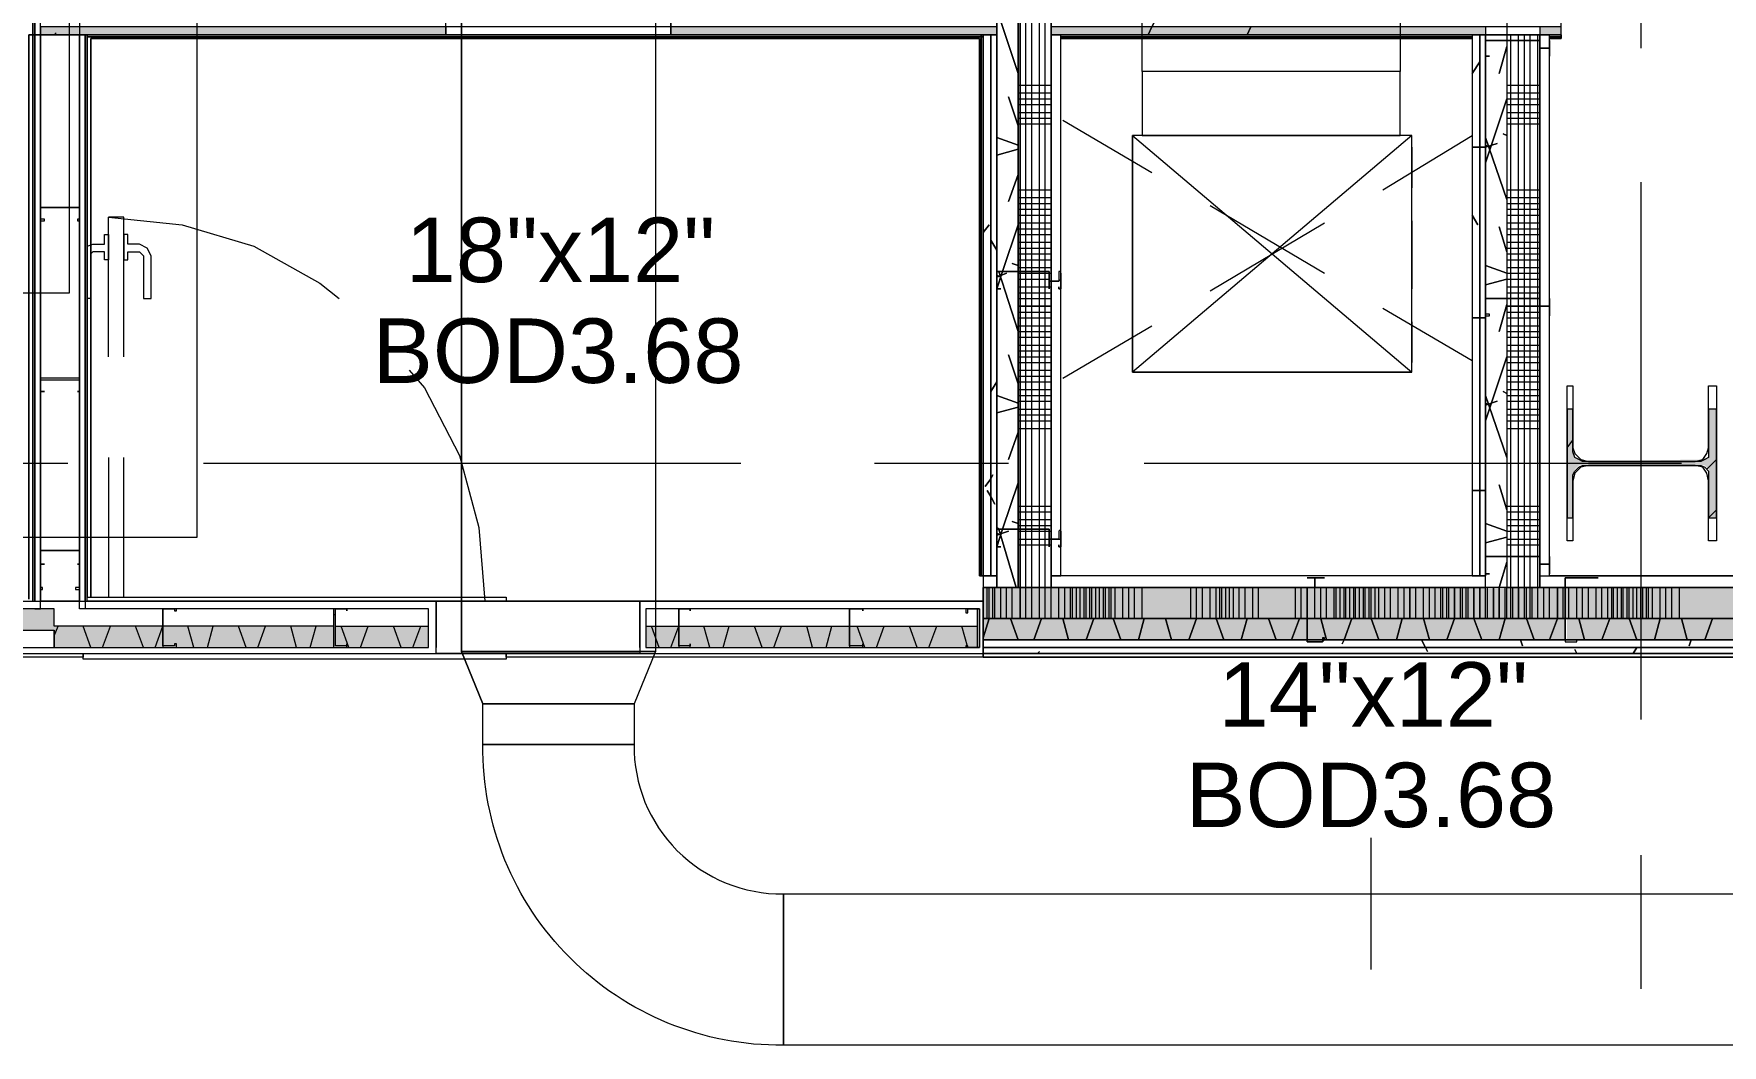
# Model space of a CAD drawing. Header units: metres. Extents: x 98 to 337, y -7 to 53.
# Drawn here: x 131.726 to 135.714, y 24.475 to 26.865 of the extents above; entities that cross this region are included whole.
import ezdxf

# ---------------------------------------------------------------- set-up
doc = ezdxf.new("R2010")
doc.units = ezdxf.units.M
doc.layers.add('HVAC - Ductos', color=5, linetype='Continuous', lineweight=0)
doc.layers.add('PDF_Text', color=7, linetype='Continuous', lineweight=0)
doc.layers.add('PDF_Geometry', color=7, linetype='Continuous', lineweight=0, true_color=0xaaaaaa)
doc.layers.add('PDF_Solid Fills', color=7, linetype='Continuous', lineweight=0, true_color=0xffffff)
doc.styles.add('PDF Helvetica', font='')
doc.styles.get('PDF Helvetica').set_extended_font_data('Helvetica')

msp = doc.modelspace()

# ---------------------------------------------------------------- hatches: boundary and pattern name
at = {"layer": 'PDF_Solid Fills', "lineweight": 0, "transparency": 33554559}
h = msp.add_hatch(color=256, dxfattribs=at)
h.paths.add_polyline_path([(132.6995, 26.8626), (132.6995, 26.8809), (131.7419, 26.8809), (131.7419, 26.8626)])
h.paths.add_polyline_path([(133.231, 26.8626), (134.0007, 26.8626), (134.0007, 26.8809), (133.231, 26.8809)])
h = msp.add_hatch(color=256, dxfattribs=at)
h.paths.add_polyline_path([(132.6995, 26.8626), (132.6995, 26.8809), (131.8336, 26.8809), (131.8336, 26.8626), (131.8473, 26.8672), (131.8382, 26.8763), (131.8428, 26.8763), (131.8519, 26.8672)])
h.paths.add_polyline_path([(135.334, 26.8626), (135.334, 26.8809), (135.2836, 26.8809), (135.2836, 26.8626)])
h.paths.add_polyline_path([(135.1553, 26.8626), (135.1553, 26.8809), (134.129, 26.8809), (134.129, 26.8626)])
h.paths.add_polyline_path([(134.0008, 26.8626), (134.0008, 26.8809), (133.231, 26.8809), (133.231, 26.8626)])
msp.add_hatch(color=256, dxfattribs=at).paths.add_polyline_path([(135.3615, 25.8775), (135.3615, 25.9783), (135.3477, 25.9783), (135.3477, 25.7218), (135.3615, 25.7218), (135.3615, 25.8272), (135.3661, 25.8363), (135.3753, 25.8454), (135.673, 25.8454), (135.6822, 25.8363), (135.6822, 25.7218), (135.7005, 25.7218), (135.7005, 25.9783), (135.6822, 25.9783), (135.6822, 25.8638), (135.673, 25.8638), (135.6639, 25.8592), (135.3844, 25.8546), (135.3844, 25.8592), (135.3753, 25.8638), (135.3661, 25.8638), (135.3661, 25.8775)])
h = msp.add_hatch(color=256, dxfattribs=at)
h.paths.add_polyline_path([(138.3396, 25.4835), (138.3396, 25.5569), (133.9687, 25.5569), (133.9687, 25.4835)])
h.paths.add_polyline_path([(138.3441, 25.5569), (138.3441, 25.4835), (138.4404, 25.4835), (138.4404, 25.5569)])
h = msp.add_hatch(color=256, dxfattribs=at)
h.paths.add_polyline_path([(138.3396, 25.4835), (138.3396, 25.5569), (133.9687, 25.5569), (133.9687, 25.4835)])
h.paths.add_polyline_path([(138.3441, 25.5569), (138.3441, 25.4835), (138.4404, 25.4835), (138.4404, 25.5569)])
h = msp.add_hatch(color=256, dxfattribs=at)
h.paths.add_polyline_path([(129.5107, 25.456), (129.5107, 25.5064), (129.4145, 25.5064), (129.4145, 25.456)])
h.paths.add_polyline_path([(131.4121, 25.5064), (131.4121, 25.456), (131.774, 25.456), (131.774, 25.5064)])
h = msp.add_hatch(color=256, dxfattribs=at)
h.paths.add_polyline_path([(132.4384, 25.4194), (132.4658, 25.4148), (132.4658, 25.4194)])
h.paths.add_polyline_path([(132.4338, 25.4194), (132.4384, 25.5064), (132.4338, 25.5064)])
h = msp.add_hatch(color=256, dxfattribs=at)
h.paths.add_polyline_path([(132.6583, 25.4148), (132.6583, 25.4652), (131.774, 25.4652), (131.774, 25.4148)])
h.paths.add_polyline_path([(133.1715, 25.4652), (133.1715, 25.4148), (133.9549, 25.4148), (133.9549, 25.4652)])
h = msp.add_hatch(color=256, dxfattribs=at)
h.paths.add_polyline_path([(135.3432, 25.4331), (135.3432, 25.4835), (133.9687, 25.4835), (133.9687, 25.4331)])
h.paths.add_polyline_path([(138.3441, 25.4331), (138.4908, 25.4331), (138.4908, 25.4835), (138.3441, 25.4835)])
h.paths.add_polyline_path([(138.3396, 25.4331), (138.3396, 25.4835), (135.3477, 25.4835), (135.3477, 25.4331)])
h = msp.add_hatch(color=256, dxfattribs=at)
h.paths.add_polyline_path([(135.3432, 25.4331), (135.3432, 25.4835), (133.9687, 25.4835), (133.9687, 25.4331)])
h.paths.add_polyline_path([(138.3441, 25.4331), (138.4908, 25.4331), (138.4908, 25.4835), (138.3441, 25.4835)])
h.paths.add_polyline_path([(138.3396, 25.4331), (138.3396, 25.4835), (135.3477, 25.4835), (135.3477, 25.4331)])

# ---------------------------------------------------------------- linework, layer by layer
at = {"layer": 'HVAC - Ductos', "lineweight": 0}
for points in [[(132.7362, 26.9451), (132.7362, 25.4056), (132.7362, 26.9451), (133.1943, 26.9451), (133.1943, 25.4056), (133.1439, 25.2819), (132.7866, 25.2819), (132.7362, 25.4056), (132.7866, 25.2819)], [(134.3443, 26.6243), (134.9537, 26.6243), (134.9537, 26.7755), (134.3443, 26.7755), (134.3443, 26.6243), (134.3214, 26.6243), (134.3214, 26.0654), (134.9812, 26.0654), (134.9812, 26.6243), (134.9537, 26.6243)], [(134.9812, 26.6243), (134.3214, 26.6243), (134.9812, 26.0654), (134.9812, 26.6243), (134.3214, 26.0654), (134.3214, 26.6243)]]:
    msp.add_lwpolyline(points, dxfattribs=at)
for points in [[(134.9537, 26.9451), (134.9537, 26.7755), (134.3443, 26.7755), (134.3443, 26.9451)], [(132.7866, 25.1857), (133.1439, 25.1857)], [(133.4967, 24.8329), (136.5939, 24.8329), (136.5939, 24.4755), (133.4967, 24.4755)]]:
    msp.add_lwpolyline(points, close=True, dxfattribs=at)
msp.add_lwpolyline([(132.7866, 25.1857), (132.7866, 25.2819), (133.1439, 25.2819), (133.1439, 25.1857, 0.420651), (133.4967, 24.8329), (133.4967, 24.4755, -0.41937)], format="xyb", close=True, dxfattribs=at)
at = {"layer": 'PDF_Geometry', "lineweight": 0}
for points in [[(135.334, 35.6045), (131.7282, 35.6045), (131.7236, 35.6045), (131.7282, 35.6045), (131.7282, 35.5861), (131.7282, 35.357), (131.7282, 26.9084), (131.7282, 26.8947), (131.7282, 26.8809), (131.7282, 26.8626)], [(133.1577, 25.4148), (133.1577, 25.5247), (133.9687, 25.5247), (133.9687, 25.4148), (138.5092, 25.4148), (138.5092, 25.4331), (138.5092, 25.5843), (138.5092, 35.5861), (138.4908, 35.5861), (138.3396, 35.5861), (135.3065, 35.5861), (138.4908, 35.5861), (138.4908, 35.5724), (138.3441, 35.5724), (138.4404, 35.5724), (138.4404, 35.5541), (138.4404, 35.522), (138.3441, 35.522), (138.3625, 35.522), (138.3625, 35.4441), (138.3441, 35.4441), (138.3625, 35.4441), (138.3625, 34.9035), (138.3625, 34.8531)], [(135.137, 35.357), (135.137, 27.11), (133.231, 27.11), (133.231, 26.8626), (133.9687, 26.8626), (133.9687, 25.5843), (133.9687, 25.401), (138.5228, 25.401), (138.5228, 25.5843), (138.5228, 35.6045)], [(132.4338, 25.4652), (132.0306, 25.4652), (131.774, 25.4652), (131.774, 25.5064), (131.7419, 25.5064), (131.7419, 25.5247), (131.7419, 26.8626), (131.7236, 26.8626), (131.7236, 32.8783), (131.7236, 26.8626), (131.7236, 33.0295), (131.7236, 33.1532), (131.7236, 35.4762), (131.7236, 33.1532), (131.7236, 35.4762), (131.7236, 33.1532), (131.7236, 35.4762), (131.7236, 33.1532)], [(131.3983, 25.401), (131.774, 25.401), (132.6766, 25.401), (132.6766, 25.5247), (131.8519, 25.5247), (131.8519, 26.8626), (131.971, 26.8626), (132.6995, 26.8626), (132.6995, 27.11), (131.971, 27.11), (131.971, 35.357)], [(133.987, 25.5843), (133.9687, 25.5843), (133.9687, 26.8626), (133.9687, 25.5843), (133.9641, 25.5843), (133.9641, 26.8626), (133.9641, 25.5843), (133.9687, 25.5843), (133.9595, 25.5843), (133.9641, 25.5843), (133.9595, 25.5843), (133.9687, 25.5843), (133.9687, 26.8626), (131.8519, 26.8626), (133.9687, 26.8626), (133.231, 26.8626), (133.231, 27.11), (135.137, 27.11), (135.137, 35.357)], [(133.987, 26.8626), (133.987, 25.5843), (134.0008, 25.5843), (134.0008, 26.8626), (134.0008, 26.8809), (134.0008, 26.8947), (134.0008, 26.9084), (133.231, 26.9084), (133.231, 26.9588), (133.231, 27.0642), (132.6995, 27.0642), (131.971, 27.0642), (131.939, 27.0642), (131.9252, 27.0642), (131.9252, 26.9588), (131.9252, 27.0642), (131.9252, 35.357)], [(133.231, 26.8626), (132.6995, 26.8626), (132.6995, 27.11), (131.971, 27.11), (131.971, 35.357)], [(135.8884, 34.7523), (135.8884, 26.1433), (135.8884, 25.9783), (135.8884, 25.96), (138.3396, 25.96), (138.3396, 25.5843), (135.3065, 25.5843), (135.3065, 26.8626), (135.334, 26.8626), (135.334, 26.9084), (135.334, 27.11), (135.334, 35.357)], [(135.5219, 27.1466), (135.5219, 26.8305)], [(131.3983, 25.4148), (131.3983, 25.5064), (131.3983, 25.5247), (131.7282, 25.5247), (131.7282, 26.8626), (131.7419, 26.8626), (131.7419, 26.8809), (131.7419, 26.8947), (131.7419, 26.9084), (131.7557, 26.9084), (131.774, 26.9084), (131.8336, 26.9084), (131.8336, 26.8947), (131.8336, 26.8809), (131.8336, 26.8626), (131.8473, 26.8626), (131.971, 26.8626), (132.6995, 26.8626), (133.231, 26.8626), (133.231, 26.8809), (133.231, 26.8947), (133.231, 26.9084)], [(131.5403, 25.5247), (131.4762, 25.5247), (131.7236, 25.5247), (131.7236, 26.8626), (131.719, 26.8626), (131.7145, 26.8626), (131.7145, 25.5293), (131.7145, 26.8626), (131.719, 26.8626), (131.7236, 26.8626), (131.7236, 25.5247), (131.7236, 26.8626), (131.7282, 26.8626), (131.7236, 26.8626), (131.7236, 26.9084), (131.7236, 26.8626), (131.7419, 26.8626)], [(138.3396, 25.5569), (135.3432, 25.5569), (133.9687, 25.5569), (134.0008, 25.5569), (134.0511, 25.5569), (134.0511, 25.5843), (134.0511, 25.6943), (134.0511, 26.3036), (134.0511, 26.8626), (134.0511, 26.9084)], [(134.0511, 26.9084), (134.129, 26.9084), (134.129, 26.8947), (134.129, 26.8809), (134.129, 26.8626), (134.1519, 26.8626), (135.1232, 26.8626)], [(135.2057, 26.9084), (135.2057, 26.8626), (135.2057, 26.8489), (135.2057, 26.2395), (135.2057, 25.6301), (135.2057, 25.5843), (135.2057, 25.5569), (135.1553, 25.5569), (134.129, 25.5569), (134.129, 25.5843), (134.129, 26.8626), (134.1519, 26.8626), (135.1232, 26.8626), (135.1553, 26.8626), (135.1232, 26.8626), (134.1519, 26.8626), (134.9812, 26.8626), (134.1519, 26.8626), (135.1232, 26.8626), (134.1519, 26.8626)], [(132.6995, 26.8626), (131.7282, 26.8626), (132.6995, 26.8626)], [(131.829, 25.5247), (131.8336, 25.5247), (131.8336, 26.8626), (131.7419, 26.8626), (131.7419, 25.5247)], [(131.8473, 26.8626), (131.8336, 26.8626), (131.8473, 26.8626), (131.8519, 26.8626), (131.971, 26.8626)], [(131.8519, 25.5339), (131.8519, 26.8626), (131.8519, 25.5339)], [(131.8519, 26.8626), (131.8519, 25.5339), (131.8519, 26.8626)], [(131.8519, 25.5339), (131.8519, 26.8626), (131.8519, 25.5339), (132.8415, 25.5339), (132.8415, 25.5247), (131.971, 25.5247)], [(131.8519, 25.5339), (131.8519, 26.8626), (131.8519, 25.5339)], [(133.231, 26.8809), (132.6995, 26.8809), (132.6995, 26.8626)], [(133.231, 26.8626), (132.6995, 26.8626), (133.231, 26.8626)], [(133.231, 26.8626), (133.9687, 26.8626), (133.231, 26.8626)], [(133.9595, 26.8534), (133.9595, 25.5843)], [(133.9595, 26.8534), (133.9595, 25.5843)], [(133.9687, 25.5843), (133.9687, 26.8626), (133.9687, 25.5843)], [(133.9687, 25.5843), (133.9687, 26.8626), (133.9687, 25.5843)], [(133.9687, 26.8626), (133.9687, 25.5843), (133.9687, 26.8626)], [(135.334, 26.8626), (134.1519, 26.8626), (135.334, 26.8626)], [(135.1553, 26.8809), (135.1553, 26.8626), (135.1553, 26.8489), (135.1553, 26.8626), (135.2057, 26.8626), (135.2057, 26.8489), (135.2057, 26.2395), (135.2057, 25.6301), (135.2057, 25.5569), (135.1553, 25.5569), (135.1553, 25.5935), (135.1553, 25.5843), (135.1416, 25.5843), (135.1416, 26.8626), (135.1553, 26.8626), (135.1553, 26.8489)], [(135.1416, 26.8626), (135.1416, 25.5843), (135.1553, 25.5843), (135.1553, 25.5935)], [(135.2836, 26.8809), (135.2836, 26.8626), (135.2836, 25.5843), (135.2836, 25.5569), (135.3432, 25.5569), (138.3396, 25.5569), (135.3432, 25.5569), (135.2836, 25.5569), (135.2836, 25.5843), (138.3625, 25.5843), (138.3625, 25.9921), (138.3625, 26.0425)], [(135.3065, 26.8626), (135.2836, 26.8626), (135.3065, 26.8626), (135.334, 26.8626)], [(135.1553, 26.2395), (135.1553, 26.8122)], [(134.1565, 26.661), (134.3673, 26.5373)], [(134.9125, 26.496), (135.1232, 26.6243)], [(135.5219, 26.5144), (135.5219, 25.2453)], [(134.5047, 26.4594), (134.775, 26.2991)], [(131.9023, 26.1021), (131.9023, 26.4319), (132.0765, 26.4136), (132.2459, 26.3632), (132.4017, 26.2761), (132.4476, 26.2395)], [(131.939, 26.1021), (131.939, 26.4319), (131.9023, 26.4319)], [(134.5047, 26.2578), (134.775, 26.4182)], [(131.8519, 26.3632), (131.8656, 26.3678), (131.8932, 26.3678), (131.8932, 26.3907), (131.9023, 26.3907), (131.9023, 26.3311), (131.8932, 26.3311), (131.8932, 26.3494), (131.8656, 26.3494), (131.8611, 26.3449), (131.8611, 26.3403), (131.8611, 26.2395), (131.8519, 26.2395)], [(134.9125, 26.2166), (135.1232, 26.0929)], [(134.1565, 26.0516), (134.3673, 26.1753)], [(135.1553, 25.6301), (135.1553, 26.2029)], [(132.6125, 26.07), (132.6491, 26.0287), (132.7316, 25.8684), (132.7774, 25.6989), (132.7911, 25.5247)], [(135.3477, 25.8867), (135.3615, 25.905)], [(131.8061, 25.85), (131.49, 25.85)], [(131.9023, 25.8638), (131.9023, 25.5339), (131.939, 25.5339), (131.939, 25.8638)], [(133.3959, 25.85), (132.1268, 25.85)], [(134.0282, 25.85), (133.7121, 25.85)], [(135.6181, 25.85), (134.3489, 25.85)], [(135.6776, 25.8363), (135.7005, 25.8592)], [(135.6822, 25.7217), (135.7005, 25.7401)], [(134.0008, 25.6668), (134.0008, 25.6713)], [(134.0511, 25.5569), (134.0008, 25.5569), (134.0008, 25.5843)], [(135.1232, 25.5843), (135.1416, 25.5843)], [(135.2057, 25.5569), (135.1553, 25.5569), (135.1553, 25.5843)], [(138.3396, 25.4331), (137.7119, 25.4331), (137.1025, 25.4331), (136.4932, 25.4331), (135.8838, 25.4331), (135.3432, 25.4331), (134.7338, 25.4331), (133.9687, 25.4331), (133.9687, 25.4835), (135.3432, 25.4835), (138.3396, 25.4835), (135.3432, 25.4835), (133.9687, 25.4835), (133.9687, 25.5569)], [(131.3983, 25.5064), (131.3983, 25.401), (131.774, 25.401)], [(131.774, 25.4652), (131.774, 25.5064), (131.7419, 25.5064), (131.7282, 25.5064), (131.4121, 25.5064), (131.4121, 25.4148), (131.774, 25.4148), (131.774, 25.456), (131.774, 25.4148), (132.6583, 25.4148), (132.6583, 25.5064), (131.8473, 25.5064), (131.8336, 25.5064)], [(131.8428, 25.401), (132.8415, 25.401), (132.8415, 25.3873), (131.8428, 25.3873), (131.8428, 25.401), (131.8428, 25.3919), (131.774, 25.3919), (131.4762, 25.3919), (131.4762, 25.401), (131.774, 25.401), (132.6766, 25.401), (132.6766, 25.4148), (132.6766, 25.5064)], [(131.7282, 25.5064), (131.7419, 25.5064)], [(131.8473, 25.5247), (132.6766, 25.5247), (132.6766, 25.4148)], [(133.9687, 25.5247), (132.8415, 25.5247), (133.9687, 25.5247)], [(138.5228, 25.401), (133.9687, 25.401), (133.9687, 25.3919), (132.8415, 25.3919), (132.8415, 25.401), (133.9687, 25.401), (133.9687, 25.4148), (133.9687, 25.5064)], [(133.1577, 25.5064), (133.1577, 25.4148), (133.1577, 25.401), (133.9687, 25.401)], [(133.9549, 25.4148), (133.9549, 25.5064), (133.1715, 25.5064), (133.1715, 25.4148), (133.932, 25.4148)], [(131.4121, 25.456), (131.5312, 25.456), (131.774, 25.456)], [(132.4384, 25.4652), (132.6583, 25.4652)], [(133.1715, 25.4652), (133.2493, 25.4652), (133.6525, 25.4652), (133.9549, 25.4652)], [(138.3396, 25.4835), (135.3432, 25.4835), (133.9687, 25.4835)], [(138.5092, 25.4148), (133.9687, 25.4148), (133.9687, 25.4331), (134.7338, 25.4331), (135.3432, 25.4331), (135.8838, 25.4331)], [(135.8838, 25.4331), (135.3432, 25.4331), (134.7338, 25.4331), (133.9687, 25.4331)], [(134.7704, 25.4331), (134.775, 25.4377)], [(133.9687, 25.401), (138.5228, 25.401), (133.9687, 25.401)], [(135.5219, 24.9245), (135.5219, 24.6084)]]:
    msp.add_lwpolyline(points, dxfattribs=at)
for points in [[(131.7236, 35.6045), (131.7236, 26.8626), (131.7282, 26.8626), (131.7282, 35.6045)], [(131.7282, 35.5861), (131.7282, 26.8626), (131.7419, 26.8626), (131.7419, 35.5861)], [(134.0008, 26.9084), (134.0008, 25.5569), (134.0511, 25.5569), (134.0511, 25.6943), (134.0511, 26.3036), (134.0511, 26.9084)], [(134.129, 25.5569), (134.129, 26.9084), (134.0511, 26.9084), (134.0511, 26.3036), (134.0511, 25.6943), (134.0511, 25.5569)], [(131.7236, 26.8626), (131.7236, 25.5247), (131.7282, 25.5247), (131.7282, 26.8626)], [(131.7419, 26.8626), (131.7282, 26.8626), (131.7282, 25.5247), (131.7419, 25.5247)], [(132.6995, 26.8626), (132.6995, 26.8809), (131.8336, 26.8809), (131.7419, 26.8809), (131.7419, 26.8626)], [(131.8336, 26.8626), (131.8473, 26.8626), (131.8473, 25.5247), (131.8473, 25.5064), (131.8336, 25.5064), (131.8336, 25.5247)], [(131.8473, 26.8626), (131.8336, 26.8626), (131.8336, 25.5247), (131.8473, 25.5247)], [(131.8519, 25.5247), (131.8519, 26.8626), (131.8473, 26.8626), (131.8473, 25.5247)], [(133.9687, 26.8626), (131.8519, 26.8626)], [(133.9687, 26.858), (131.8519, 26.858)], [(131.8611, 25.5339), (131.8611, 26.8534)], [(133.9595, 26.8534), (131.8611, 26.8534)], [(133.9595, 26.8534), (131.8611, 26.8534)], [(131.8611, 25.5339), (131.8611, 26.8534)], [(131.8656, 26.8626), (133.9595, 26.8626)], [(133.231, 26.8809), (133.231, 26.8626), (134.0008, 26.8626), (134.0008, 26.8809)], [(133.9595, 25.5843), (133.9595, 26.8534)], [(133.987, 25.5843), (133.987, 26.8626), (133.9687, 26.8626), (133.9687, 25.5843)], [(133.987, 26.8626), (133.987, 25.5843), (134.0008, 25.5843), (134.0008, 26.8626)], [(135.334, 26.8626), (135.334, 26.8809), (134.129, 26.8809), (134.129, 26.8626)], [(134.1519, 25.5843), (134.1519, 26.8626), (134.129, 26.8626), (134.129, 25.5843)], [(135.1232, 25.5843), (134.1519, 25.5843), (134.1519, 26.8626), (135.1232, 26.8626)], [(135.1232, 26.858), (134.1519, 26.858)], [(135.1232, 26.8534), (134.1519, 26.8534)], [(135.1232, 26.8534), (134.1519, 26.8534)], [(135.1416, 26.8626), (135.1232, 26.8626), (135.1232, 25.5843), (135.1416, 25.5843)], [(135.2836, 26.8122), (135.2836, 26.8305), (135.3065, 26.8305), (135.3065, 26.8489), (135.3065, 26.8122), (135.3065, 26.8168), (135.3065, 26.8122), (135.3065, 26.8489), (135.3065, 26.8305), (135.2836, 26.8305), (135.2836, 26.8489), (135.1553, 26.8489), (135.1553, 26.8122), (135.1645, 26.8122), (135.1553, 26.8122), (135.1553, 26.8489), (135.2836, 26.8489)], [(135.2836, 26.8626), (135.2057, 26.8626), (135.2057, 26.8489), (135.2057, 26.2395), (135.2057, 25.6301), (135.2057, 25.5569), (135.2836, 25.5569)], [(135.3065, 26.8626), (135.2836, 26.8626), (135.2836, 25.5843), (135.3065, 25.5843)], [(135.334, 26.858), (135.334, 26.8534), (135.334, 26.858), (135.334, 26.8626), (135.334, 26.858), (135.3065, 26.858), (135.334, 26.858), (135.334, 26.8626), (135.3065, 26.8626), (135.334, 26.8626), (135.3065, 26.8626), (135.334, 26.8626), (135.334, 26.858), (135.334, 26.8534)], [(135.334, 26.8534), (135.3065, 26.8534)], [(135.334, 26.8534), (135.3065, 26.8534)], [(135.1553, 26.2395), (135.1553, 26.8122)], [(131.8336, 26.4228), (131.8336, 26.4548), (131.7465, 26.4548), (131.7419, 26.4548), (131.7419, 26.4228), (131.7511, 26.4228), (131.7511, 26.4273), (131.7419, 26.4273), (131.7419, 26.4548), (131.7465, 26.4548), (131.8336, 26.4548), (131.8336, 26.4273), (131.829, 26.4273), (131.829, 26.4228)], [(131.9802, 26.3449), (131.9848, 26.3403), (131.9848, 26.2395), (132.0031, 26.2395), (132.0031, 26.3403), (131.9939, 26.3586), (131.9756, 26.3678), (131.9481, 26.3678), (131.9481, 26.3907), (131.939, 26.3907), (131.939, 26.3311), (131.9481, 26.3311), (131.9481, 26.3494), (131.9756, 26.3494)], [(134.1244, 26.2624), (134.1244, 26.2807), (134.1474, 26.2807), (134.1519, 26.2853), (134.1519, 26.2991), (134.1519, 26.2624), (134.1474, 26.2624), (134.1474, 26.267), (134.1474, 26.2624), (134.1519, 26.2624), (134.1519, 26.3036), (134.1474, 26.3036), (134.1474, 26.2853), (134.1474, 26.2807), (134.1244, 26.2807), (134.1244, 26.3036), (134.0008, 26.3036), (134.0008, 26.2624), (134.0099, 26.2624), (134.0008, 26.2624), (134.0008, 26.3036), (134.1244, 26.3036)], [(135.2836, 26.1983), (135.2836, 26.2211), (135.3065, 26.2211), (135.3065, 26.2395), (135.3065, 26.2029), (135.3065, 26.2074), (135.3065, 26.2029), (135.3065, 26.1983), (135.3065, 26.2029), (135.3065, 26.2395), (135.3065, 26.2211), (135.2836, 26.2211), (135.2836, 26.2395), (135.1553, 26.2395), (135.1553, 26.2029), (135.1553, 26.1983), (135.1645, 26.1983), (135.1645, 26.2029), (135.1553, 26.2029), (135.1553, 26.2395), (135.2836, 26.2395)], [(135.1553, 25.6301), (135.1553, 26.2029)], [(131.8336, 26.0196), (131.8336, 26.047), (131.8336, 26.0516), (131.7465, 26.0516), (131.7419, 26.0516), (131.7419, 26.047), (131.7419, 26.0196), (131.7511, 26.0196), (131.7419, 26.0196), (131.7419, 26.047), (131.7465, 26.047), (131.8336, 26.047), (131.8336, 26.0196), (131.829, 26.0196)], [(135.6822, 25.6668), (135.6822, 25.8088), (135.6776, 25.8272), (135.6685, 25.8409), (135.6502, 25.8454), (135.3981, 25.8454), (135.3799, 25.8409), (135.3661, 25.8272), (135.3615, 25.8088), (135.3615, 25.6668), (135.3477, 25.6668), (135.3477, 26.0333), (135.3615, 26.0333), (135.3615, 25.8867), (135.3661, 25.873), (135.3799, 25.8592), (135.3981, 25.8546), (135.6502, 25.8546), (135.6685, 25.8592), (135.6776, 25.873), (135.6822, 25.8867), (135.6822, 26.0333), (135.7005, 26.0333), (135.7005, 25.6668)], [(135.6822, 25.7217), (135.7005, 25.7217), (135.7005, 25.9783), (135.6822, 25.9783), (135.6822, 25.8775), (135.6822, 25.8638), (135.673, 25.8592), (135.6639, 25.8546), (135.3844, 25.8546), (135.3753, 25.8592), (135.3661, 25.8638), (135.3615, 25.8775), (135.3615, 25.9783), (135.3477, 25.9783), (135.3477, 25.7217), (135.3615, 25.7217), (135.3615, 25.8226), (135.3661, 25.8318), (135.3753, 25.8409), (135.3844, 25.8454), (135.6639, 25.8454), (135.673, 25.8409), (135.6822, 25.8318), (135.6822, 25.8226)], [(134.1244, 25.653), (134.1244, 25.6713), (134.1474, 25.6713), (134.1519, 25.6713), (134.1519, 25.6897), (134.1519, 25.653), (134.1474, 25.653), (134.1474, 25.6576), (134.1474, 25.653), (134.1519, 25.653), (134.1519, 25.6897), (134.1519, 25.6943), (134.1474, 25.6897), (134.1474, 25.6713), (134.1244, 25.6713), (134.1244, 25.6897), (134.1244, 25.6943), (134.0008, 25.6943), (134.0008, 25.6897), (134.0008, 25.653), (134.0099, 25.653), (134.0008, 25.653), (134.0008, 25.6897), (134.0008, 25.6943), (134.1244, 25.6943), (134.1244, 25.6897)], [(131.8336, 25.6118), (131.8336, 25.6439), (131.7465, 25.6439), (131.7419, 25.6439), (131.7419, 25.6118), (131.7511, 25.6118), (131.7419, 25.6118), (131.7419, 25.6439), (131.7465, 25.6439), (131.8336, 25.6439), (131.8336, 25.6118), (131.829, 25.6118)], [(135.2836, 25.5889), (135.2836, 25.6118), (135.3065, 25.6118), (135.3065, 25.6301), (135.3065, 25.5935), (135.3065, 25.5889), (135.3065, 25.5935), (135.3065, 25.5981), (135.3065, 25.5935), (135.3065, 25.5889), (135.3065, 25.5935), (135.3065, 25.6301), (135.3065, 25.6118), (135.2836, 25.6118), (135.2836, 25.6301), (135.1553, 25.6301), (135.1553, 25.5935), (135.1553, 25.5889), (135.1645, 25.5889), (135.1553, 25.5889), (135.1553, 25.5935), (135.1553, 25.6301), (135.2836, 25.6301)], [(133.9687, 25.5843), (133.9687, 25.5569), (134.0008, 25.5569), (134.0008, 25.5843)], [(135.1553, 25.5843), (134.129, 25.5843), (134.129, 25.5569), (135.1553, 25.5569)], [(134.775, 25.5569), (134.7521, 25.5569), (134.7521, 25.5797), (134.7338, 25.5797), (134.7704, 25.5797), (134.7658, 25.5797), (134.7704, 25.5797), (134.775, 25.5797), (134.7704, 25.5797), (134.7338, 25.5797), (134.7521, 25.5797), (134.7521, 25.5569), (134.7338, 25.5569), (134.7338, 25.4285), (134.7704, 25.4285), (134.775, 25.4331), (134.775, 25.4377), (134.7704, 25.4377), (134.7704, 25.4331), (134.7704, 25.4285), (134.7338, 25.4285), (134.7338, 25.5569)], [(135.3432, 25.4285), (135.3707, 25.4285), (135.3707, 25.4331), (135.3432, 25.4331), (135.3432, 25.5797), (135.421, 25.5797), (135.3432, 25.5797)], [(131.7419, 25.5569), (131.7419, 25.5247), (131.829, 25.5247), (131.8336, 25.5247), (131.8336, 25.5569), (131.8244, 25.5569), (131.8244, 25.5523), (131.8336, 25.5523), (131.8336, 25.5247), (131.829, 25.5247), (131.7419, 25.5247), (131.7419, 25.5523), (131.7465, 25.5523), (131.7465, 25.5569)], [(132.0627, 25.5064), (132.0306, 25.5064), (132.0306, 25.4194), (132.0306, 25.4148), (132.0627, 25.4148), (132.0627, 25.424), (132.0581, 25.424), (132.0581, 25.4194), (132.0306, 25.4194), (132.0306, 25.5064), (132.0581, 25.5064), (132.0581, 25.5018), (132.0627, 25.5018)], [(132.4658, 25.5064), (132.4384, 25.5064), (132.4338, 25.5064), (132.4338, 25.4194), (132.4338, 25.4148), (132.4384, 25.4148), (132.4658, 25.4148), (132.4658, 25.424), (132.4658, 25.4194), (132.4384, 25.4194), (132.4384, 25.5064), (132.4658, 25.5064), (132.4658, 25.5018)], [(132.6766, 25.401), (132.6766, 25.5247), (133.1577, 25.5247), (133.1577, 25.401)], [(133.9687, 25.5247), (133.1577, 25.5247), (133.1577, 25.401), (133.9687, 25.401)], [(133.2768, 25.5064), (133.2493, 25.5064), (133.2493, 25.4194), (133.2493, 25.4148), (133.2768, 25.4148), (133.2768, 25.424), (133.2768, 25.4194), (133.2493, 25.4194), (133.2493, 25.5064), (133.2768, 25.5064), (133.2768, 25.5018)], [(133.6846, 25.5064), (133.6571, 25.5064), (133.6525, 25.5064), (133.6525, 25.4194), (133.6525, 25.4148), (133.6571, 25.4148), (133.6846, 25.4148), (133.6846, 25.424), (133.6846, 25.4194), (133.6571, 25.4194), (133.6525, 25.4194), (133.6525, 25.5064), (133.6571, 25.5064), (133.6846, 25.5064), (133.6846, 25.5018)], [(133.9274, 25.4148), (133.9595, 25.4148), (133.9595, 25.4194), (133.9595, 25.5064), (133.9274, 25.5064), (133.9274, 25.4972), (133.932, 25.4972), (133.932, 25.5064), (133.9595, 25.5064), (133.9595, 25.4194), (133.9595, 25.4148), (133.932, 25.4148), (133.932, 25.4194), (133.9274, 25.4194)], [(133.9687, 25.4148), (133.9687, 25.401), (138.5228, 25.401), (138.5228, 25.4148)], [(137.9639, 25.3919), (133.9687, 25.3919), (133.9687, 25.401), (137.9639, 25.401), (133.9687, 25.401), (133.9687, 25.3919)]]:
    msp.add_lwpolyline(points, close=True, dxfattribs=at)
at = {"layer": 'PDF_Geometry', "color": 7, "lineweight": 0}
for points in [[(131.49, 26.2532), (131.8107, 26.2532), (131.8107, 27.078)], [(132.7362, 25.4056), (133.1943, 25.4056), (132.7362, 25.4056)], [(134.885, 24.6542), (134.885, 24.9658)]]:
    msp.add_lwpolyline(points, dxfattribs=at)
at = {"layer": 'PDF_Geometry', "color": 95, "lineweight": 13, "true_color": 0x4caf50}
msp.add_lwpolyline([(129.476, 27.0095), (132.1112, 27.0095), (132.1112, 25.6749), (129.476, 25.6749)], close=True, dxfattribs=at)
at = {"layer": 'PDF_Geometry', "color": 254, "lineweight": 0, "true_color": 0xdddddd}
for points in [[(134.0054, 26.9084), (134.0511, 26.7709), (134.0054, 26.9084), (133.987, 26.9588)], [(135.2057, 26.8351), (135.1874, 26.7709)], [(134.0282, 26.716), (134.0511, 26.6473)], [(135.2057, 26.7114), (135.1553, 26.5602)], [(134.0008, 26.6198), (134.0511, 26.6014)], [(135.1553, 26.6198), (135.2057, 26.4732)], [(135.1828, 26.606), (135.1553, 26.5968)], [(135.1966, 26.6289), (135.2057, 26.6243)], [(134.0511, 26.5923), (134.0008, 26.5785)], [(135.1553, 26.6014), (135.1645, 26.5968)], [(134.0511, 26.5327), (134.0282, 26.4686)], [(134.0511, 26.4136), (134.0145, 26.3036), (134.0008, 26.2624), (134.0145, 26.3036)], [(135.1874, 26.409), (135.2057, 26.3494)], [(134.0008, 26.3082), (134.0008, 26.3036)], [(134.0236, 26.2991), (134.0008, 26.2899)], [(134.0008, 26.2945), (134.0099, 26.2899)], [(134.0054, 26.3036), (134.0511, 26.1616)], [(134.0374, 26.3219), (134.0511, 26.3174)], [(135.1553, 26.3174), (135.2057, 26.2991)], [(135.2057, 26.2853), (135.1553, 26.2715)], [(135.2057, 26.2257), (135.1874, 26.1616)], [(134.0282, 26.1067), (134.0511, 26.0379)], [(135.2057, 26.1021), (135.1553, 25.9508)], [(134.0008, 26.0104), (134.0511, 25.9921)], [(135.1553, 26.0104), (135.2057, 25.8638)], [(135.1966, 26.0196), (135.2057, 26.015)], [(134.0511, 25.9829), (134.0008, 25.9692)], [(135.1828, 25.9966), (135.1553, 25.9875)], [(135.1553, 25.9921), (135.1645, 25.9875)], [(134.0511, 25.9234), (134.0282, 25.8592)], [(134.0511, 25.8042), (134.0145, 25.6943), (134.0008, 25.653), (134.0145, 25.6943)], [(135.1874, 25.7996), (135.2057, 25.7401)], [(134.0008, 25.6989), (134.0054, 25.6943), (134.0465, 25.5569), (134.0054, 25.6943)], [(134.0282, 25.6897), (134.0008, 25.6805)], [(134.0008, 25.6851), (134.0099, 25.6805)], [(134.0374, 25.7126), (134.0511, 25.708)], [(135.1553, 25.708), (135.2057, 25.6897)], [(135.2057, 25.6759), (135.1553, 25.6622)], [(135.2057, 25.6164), (135.1874, 25.5569)], [(133.9824, 25.4835), (133.9687, 25.4377)], [(134.0328, 25.4835), (134.0511, 25.4331)], [(134.1061, 25.4835), (134.0878, 25.4331)], [(134.1565, 25.4835), (134.1702, 25.4331)], [(134.2298, 25.4835), (134.2115, 25.4331)], [(134.2757, 25.4835), (134.2939, 25.4331)], [(134.3489, 25.4835), (134.3352, 25.4331)], [(134.3993, 25.4835), (134.4131, 25.4331)], [(134.4727, 25.4835), (134.4543, 25.4331)], [(134.5185, 25.4835), (134.5368, 25.4331)], [(134.5918, 25.4835), (134.578, 25.4331)], [(134.6422, 25.4835), (134.6605, 25.4331)], [(134.7154, 25.4835), (134.6972, 25.4331)], [(134.7658, 25.4835), (134.7796, 25.4331)], [(134.8392, 25.4835), (134.8209, 25.4331)], [(134.885, 25.4835), (134.9033, 25.4331)], [(134.9583, 25.4835), (134.9445, 25.4331)], [(135.0087, 25.4835), (135.0225, 25.4331)], [(135.082, 25.4835), (135.0637, 25.4331)], [(135.1278, 25.4835), (135.1461, 25.4331)], [(135.2012, 25.4835), (135.1874, 25.4331)], [(135.2516, 25.4835), (135.2698, 25.4331)], [(135.3248, 25.4835), (135.3065, 25.4331)], [(135.3753, 25.4835), (135.389, 25.4331)], [(135.4485, 25.4835), (135.4302, 25.4331)], [(135.4943, 25.4835), (135.5127, 25.4331)], [(135.5677, 25.4835), (135.5539, 25.4331)], [(135.6181, 25.4835), (135.6318, 25.4331)], [(135.6914, 25.4835), (135.673, 25.4331)]]:
    msp.add_lwpolyline(points, close=True, dxfattribs=at)
at = {"layer": 'PDF_Geometry', "color": 254, "lineweight": 0, "true_color": 0xeaeaea}
for points in [[(134.0557, 26.9084), (134.0557, 25.5569)], [(134.3673, 26.8809), (134.3719, 26.8901), (134.3673, 26.8809), (134.3581, 26.8626)], [(134.5918, 26.8626), (134.6009, 26.8809)], [(135.1232, 26.7709), (135.1416, 26.7985)], [(135.1416, 26.5968), (135.1232, 26.5968), (135.1416, 26.5968), (135.1553, 26.5968)], [(133.9687, 26.3953), (133.9824, 26.4136)], [(135.1232, 26.4365), (135.137, 26.4136)], [(133.987, 26.377), (134.0008, 26.354)], [(134.129, 26.2211), (134.0511, 26.2211)], [(135.2836, 26.2211), (135.2057, 26.2211)], [(135.1416, 26.1937), (135.1232, 26.1937), (135.1416, 26.1937), (135.1553, 26.1937)], [(133.987, 26.0196), (134.0008, 26.0425)], [(133.9732, 25.7951), (133.987, 25.8134), (133.9916, 25.8226), (133.987, 25.8134)], [(133.9778, 25.7859), (133.987, 25.7721), (133.9962, 25.7538), (133.987, 25.7721)], [(135.1416, 25.7859), (135.1232, 25.7859), (135.1416, 25.7859), (135.1553, 25.7859)], [(134.0557, 25.5569), (134.0557, 25.4835)], [(134.9767, 25.5569), (134.9767, 25.4835)], [(135.082, 25.5569), (135.082, 25.4835)], [(135.1278, 25.5569), (135.1278, 25.4835)], [(135.1416, 25.5569), (135.1416, 25.4835)], [(135.1736, 25.5569), (135.1736, 25.4835)], [(135.1874, 25.5569), (135.1874, 25.4835)], [(135.3248, 25.5569), (135.3248, 25.4835)], [(134.8163, 25.424), (134.8209, 25.4331)], [(135.0133, 25.4148), (135.0179, 25.4056), (135.0133, 25.4148), (135.0041, 25.4331)], [(135.2378, 25.4331), (135.2424, 25.4194)], [(135.3661, 25.4102), (135.3707, 25.401)], [(135.5035, 25.401), (135.5127, 25.4148)], [(135.6364, 25.4194), (135.641, 25.4331)], [(134.097, 25.401), (134.1016, 25.4056)]]:
    msp.add_lwpolyline(points, close=True, dxfattribs=at)
for points in [[(134.0694, 25.4835), (134.0694, 25.5569), (134.0694, 26.9084)], [(134.0832, 25.4835), (134.0832, 25.5569), (134.0832, 25.6943), (134.0832, 26.3036), (134.0832, 26.9084)], [(134.1016, 25.4835), (134.1016, 25.5569), (134.1016, 25.6943), (134.1016, 26.3036), (134.1016, 26.9084)], [(134.1152, 25.4835), (134.1152, 25.5569), (134.1152, 25.6943), (134.1152, 26.3036), (134.1152, 26.9084)], [(131.7786, 26.8672), (131.774, 26.8626)], [(135.2149, 25.4835), (135.2149, 25.5569), (135.2149, 26.8626)], [(135.2332, 25.5569), (135.2332, 25.4835), (135.2332, 25.5569), (135.2332, 25.6301), (135.2332, 26.2395), (135.2332, 26.8489), (135.2332, 26.8626)], [(135.247, 25.4835), (135.247, 25.5569), (135.247, 25.6301), (135.247, 26.2395), (135.247, 26.8489), (135.247, 26.8626)], [(135.2607, 25.4835), (135.2607, 25.5569), (135.2607, 25.6301), (135.2607, 26.2395), (135.2607, 26.8489), (135.2607, 26.8626)], [(135.279, 25.4835), (135.279, 25.5569), (135.279, 25.6301), (135.279, 26.2395), (135.279, 26.8489), (135.279, 26.8626)], [(134.0511, 26.7435), (134.129, 26.7435)], [(134.0511, 26.7251), (134.129, 26.7251)], [(135.2057, 26.7435), (135.2836, 26.7435)], [(135.2057, 26.7251), (135.2836, 26.7251)], [(134.0511, 26.7114), (134.129, 26.7114)], [(134.0511, 26.6977), (134.129, 26.6977)], [(135.2057, 26.7114), (135.2836, 26.7114)], [(135.2057, 26.6977), (135.2836, 26.6977)], [(134.0511, 26.6793), (134.129, 26.6793)], [(134.0511, 26.6656), (134.129, 26.6656)], [(134.0511, 26.6519), (134.129, 26.6519)], [(135.2057, 26.6793), (135.2836, 26.6793)], [(135.2057, 26.6656), (135.2836, 26.6656)], [(135.2057, 26.6519), (135.2836, 26.6519)], [(134.0511, 26.496), (134.129, 26.496)], [(135.2057, 26.496), (135.2836, 26.496)], [(134.0511, 26.4778), (134.129, 26.4778)], [(134.0511, 26.464), (134.129, 26.464)], [(134.0511, 26.4502), (134.129, 26.4502)], [(135.2057, 26.4778), (135.2836, 26.4778)], [(135.2057, 26.464), (135.2836, 26.464)], [(135.2057, 26.4502), (135.2836, 26.4502)], [(134.0511, 26.4365), (134.129, 26.4365)], [(134.0511, 26.4182), (134.129, 26.4182)], [(134.0511, 26.4044), (134.129, 26.4044)], [(135.2057, 26.4365), (135.2836, 26.4365)], [(135.2057, 26.4182), (135.2836, 26.4182)], [(135.2057, 26.4044), (135.2836, 26.4044)], [(134.0511, 26.3907), (134.129, 26.3907)], [(134.0511, 26.3724), (134.129, 26.3724)], [(135.2057, 26.3907), (135.2836, 26.3907)], [(135.2057, 26.3724), (135.2836, 26.3724)], [(134.0511, 26.3586), (134.129, 26.3586)], [(134.0511, 26.3449), (134.129, 26.3449)], [(134.0511, 26.3311), (134.129, 26.3311)], [(135.2057, 26.3586), (135.2836, 26.3586)], [(135.2057, 26.3449), (135.2836, 26.3449)], [(135.2057, 26.3311), (135.2836, 26.3311)], [(134.0511, 26.3128), (134.129, 26.3128)], [(134.0511, 26.2991), (134.129, 26.2991)], [(134.0511, 26.2853), (134.1244, 26.2853)], [(135.2057, 26.3128), (135.2836, 26.3128)], [(135.2057, 26.2991), (135.2836, 26.2991)], [(135.2057, 26.2853), (135.2836, 26.2853)], [(134.0511, 26.267), (134.129, 26.267)], [(134.0511, 26.2532), (134.129, 26.2532)], [(135.2057, 26.267), (135.2836, 26.267)], [(135.2057, 26.2532), (135.2836, 26.2532)], [(134.0511, 26.2395), (134.129, 26.2395)], [(134.0511, 26.2074), (134.129, 26.2074)], [(135.2057, 26.2395), (135.2836, 26.2395)], [(135.2057, 26.2074), (135.2836, 26.2074)], [(134.0511, 26.1937), (134.129, 26.1937)], [(134.0511, 26.1753), (134.129, 26.1753)], [(135.2057, 26.1937), (135.2836, 26.1937)], [(135.2057, 26.1753), (135.2836, 26.1753)], [(134.0511, 26.1616), (134.129, 26.1616)], [(134.0511, 26.1479), (134.129, 26.1479)], [(134.0511, 26.1295), (134.129, 26.1295)], [(135.2057, 26.1616), (135.2836, 26.1616)], [(135.2057, 26.1479), (135.2836, 26.1479)], [(135.2057, 26.1295), (135.2836, 26.1295)], [(134.0511, 26.1158), (134.129, 26.1158)], [(134.0511, 26.1021), (134.129, 26.1021)], [(134.0511, 26.0883), (134.129, 26.0883)], [(135.2057, 26.1158), (135.2836, 26.1158)], [(135.2057, 26.1021), (135.2836, 26.1021)], [(135.2057, 26.0883), (135.2836, 26.0883)], [(134.0511, 26.07), (134.129, 26.07)], [(134.0511, 26.0562), (134.129, 26.0562)], [(135.2057, 26.07), (135.2836, 26.07)], [(135.2057, 26.0562), (135.2836, 26.0562)], [(134.0511, 26.0425), (134.129, 26.0425)], [(134.0511, 26.0242), (134.129, 26.0242)], [(134.0511, 26.0104), (134.129, 26.0104)], [(135.2057, 26.0425), (135.2836, 26.0425)], [(135.2057, 26.0242), (135.2836, 26.0242)], [(135.2057, 26.0104), (135.2836, 26.0104)], [(134.0511, 25.9966), (134.129, 25.9966)], [(134.0511, 25.9783), (134.129, 25.9783)], [(134.0511, 25.9646), (134.129, 25.9646)], [(135.2057, 25.9966), (135.2836, 25.9966)], [(135.2057, 25.9783), (135.2836, 25.9783)], [(135.2057, 25.9646), (135.2836, 25.9646)], [(134.0511, 25.9508), (134.129, 25.9508)], [(134.0511, 25.9325), (134.129, 25.9325)], [(135.2057, 25.9508), (135.2836, 25.9508)], [(135.2057, 25.9325), (135.2836, 25.9325)], [(134.0511, 25.7492), (134.129, 25.7492)], [(134.0511, 25.7355), (134.129, 25.7355)], [(135.2057, 25.7492), (135.2836, 25.7492)], [(135.2057, 25.7355), (135.2836, 25.7355)], [(134.0511, 25.7172), (134.129, 25.7172)], [(134.0511, 25.7034), (134.129, 25.7034)], [(134.0511, 25.6897), (134.129, 25.6897)], [(135.2057, 25.7172), (135.2836, 25.7172)], [(135.2057, 25.7034), (135.2836, 25.7034)], [(135.2057, 25.6897), (135.2836, 25.6897)], [(134.0511, 25.6713), (134.1244, 25.6713)], [(134.0511, 25.6576), (134.129, 25.6576)], [(135.2057, 25.6713), (135.2836, 25.6713)], [(135.2057, 25.6576), (135.2836, 25.6576)], [(133.9778, 25.4835), (133.9778, 25.5569)], [(133.9824, 25.4835), (133.9824, 25.5569)], [(133.9916, 25.4835), (133.9916, 25.5569)], [(133.9962, 25.4835), (133.9962, 25.5569)], [(134.0099, 25.4835), (134.0099, 25.5569)], [(134.0236, 25.4835), (134.0236, 25.5569)], [(134.0374, 25.4835), (134.0374, 25.5569)], [(134.129, 25.4835), (134.129, 25.5569)], [(134.1474, 25.4835), (134.1474, 25.5569)], [(134.1611, 25.4835), (134.1611, 25.5569)], [(134.1748, 25.4835), (134.1748, 25.5569)], [(134.1794, 25.4835), (134.1794, 25.5569)], [(134.1886, 25.4835), (134.1886, 25.5569)], [(134.1978, 25.4835), (134.1978, 25.5569)], [(134.2069, 25.4835), (134.2069, 25.5569)], [(134.2115, 25.4835), (134.2115, 25.5569)], [(134.2206, 25.4835), (134.2206, 25.5569)], [(134.2252, 25.4835), (134.2252, 25.5569)], [(134.2344, 25.4835), (134.2344, 25.5569)], [(134.2436, 25.4835), (134.2436, 25.5569)], [(134.2527, 25.4835), (134.2527, 25.5569)], [(134.2573, 25.4835), (134.2573, 25.5569)], [(134.2665, 25.4835), (134.2665, 25.5569)], [(134.2711, 25.4835), (134.2711, 25.5569)], [(134.2803, 25.4835), (134.2803, 25.5569)], [(134.2985, 25.4835), (134.2985, 25.5569)], [(134.3123, 25.4835), (134.3123, 25.5569)], [(134.326, 25.4835), (134.326, 25.5569)], [(134.3443, 25.4835), (134.3443, 25.5569)], [(134.4589, 25.4835), (134.4589, 25.5569)], [(134.4727, 25.4835), (134.4727, 25.5569)], [(134.4864, 25.4835), (134.4864, 25.5569)], [(134.5047, 25.4835), (134.5047, 25.5569)], [(134.5185, 25.4835), (134.5185, 25.5569)], [(134.5276, 25.4835), (134.5276, 25.5569)], [(134.5322, 25.4835), (134.5322, 25.5569)], [(134.5414, 25.4835), (134.5414, 25.5569)], [(134.5506, 25.4835), (134.5506, 25.5569)], [(134.5597, 25.4835), (134.5597, 25.5569)], [(134.5734, 25.4835), (134.5734, 25.5569)], [(134.5872, 25.4835), (134.5872, 25.5569)], [(134.6055, 25.4835), (134.6055, 25.5569)], [(134.6192, 25.4835), (134.6192, 25.5569)], [(134.7063, 25.4835), (134.7063, 25.5569)], [(134.72, 25.4835), (134.72, 25.5569)], [(134.7338, 25.4835), (134.7338, 25.5569)], [(134.7521, 25.4835), (134.7521, 25.5569)], [(134.7658, 25.4835), (134.7658, 25.5569)], [(134.7796, 25.4835), (134.7796, 25.5569)], [(134.7979, 25.4835), (134.7979, 25.5569)], [(134.8025, 25.4835), (134.8025, 25.5569)], [(134.8117, 25.4835), (134.8117, 25.5569)], [(134.8209, 25.4835), (134.8209, 25.5569)], [(134.8255, 25.4835), (134.8255, 25.5569)], [(134.8346, 25.4835), (134.8346, 25.5569)], [(134.8438, 25.4835), (134.8438, 25.5569)], [(134.8483, 25.4835), (134.8483, 25.5569)], [(134.8575, 25.4835), (134.8575, 25.5569)], [(134.8667, 25.4835), (134.8667, 25.5569)], [(134.8712, 25.4835), (134.8712, 25.5569)], [(134.8804, 25.4835), (134.8804, 25.5569)], [(134.885, 25.4835), (134.885, 25.5569)], [(134.8941, 25.4835), (134.8941, 25.5569)], [(134.9033, 25.4835), (134.9033, 25.5569)], [(134.9171, 25.4835), (134.9171, 25.5569)], [(134.9308, 25.4835), (134.9308, 25.5569)], [(134.9491, 25.4835), (134.9491, 25.5569)], [(134.9629, 25.4835), (134.9629, 25.5569)], [(134.9903, 25.4835), (134.9903, 25.5569)], [(135.0087, 25.4835), (135.0087, 25.5569)], [(135.0225, 25.4835), (135.0225, 25.5569)], [(135.0362, 25.4835), (135.0362, 25.5569)], [(135.0499, 25.4835), (135.0499, 25.5569)], [(135.0545, 25.4835), (135.0545, 25.5569)], [(135.0637, 25.4835), (135.0637, 25.5569)], [(135.0683, 25.4835), (135.0683, 25.5569)], [(135.0958, 25.4835), (135.0958, 25.5569)], [(135.1004, 25.4835), (135.1004, 25.5569)], [(135.1095, 25.4835), (135.1095, 25.5569)], [(135.1141, 25.4835), (135.1141, 25.5569)], [(135.1553, 25.4835), (135.1553, 25.5569)], [(135.1599, 25.4835), (135.1599, 25.5569)], [(135.2012, 25.4835), (135.2012, 25.5569)], [(135.2057, 25.4835), (135.2057, 25.5569)], [(135.2194, 25.4835), (135.2194, 25.5569)], [(135.2516, 25.4835), (135.2516, 25.5569)], [(135.2652, 25.4835), (135.2652, 25.5569)], [(135.2928, 25.4835), (135.2928, 25.5569)], [(135.3065, 25.4835), (135.3065, 25.5569)], [(135.3386, 25.4835), (135.3386, 25.5569)], [(135.3523, 25.4835), (135.3523, 25.5569)], [(135.3707, 25.4835), (135.3707, 25.5569)], [(135.3844, 25.4835), (135.3844, 25.5569)], [(135.3981, 25.4835), (135.3981, 25.5569)], [(135.4165, 25.4835), (135.4165, 25.5569)], [(135.4302, 25.4835), (135.4302, 25.5569)], [(135.4439, 25.4835), (135.4439, 25.5569)], [(135.4531, 25.4835), (135.4531, 25.5569)], [(135.4577, 25.4835), (135.4577, 25.5569)], [(135.4669, 25.4835), (135.4669, 25.5569)], [(135.4761, 25.4835), (135.4761, 25.5569)], [(135.4806, 25.4835), (135.4806, 25.5569)], [(135.4898, 25.4835), (135.4898, 25.5569)], [(135.4943, 25.4835), (135.4943, 25.5569)], [(135.5035, 25.4835), (135.5035, 25.5569)], [(135.5127, 25.4835), (135.5127, 25.5569)], [(135.5219, 25.4835), (135.5219, 25.5569)], [(135.5265, 25.4835), (135.5265, 25.5569)], [(135.5356, 25.4835), (135.5356, 25.5569)], [(135.5401, 25.4835), (135.5401, 25.5569)], [(135.5493, 25.4835), (135.5493, 25.5569)], [(135.5677, 25.4835), (135.5677, 25.5569)], [(135.5814, 25.4835), (135.5814, 25.5569)], [(135.5951, 25.4835), (135.5951, 25.5569)], [(135.6135, 25.4835), (135.6135, 25.5569)]]:
    msp.add_lwpolyline(points, dxfattribs=at)
at = {"layer": 'PDF_Geometry', "color": 8, "lineweight": 0, "true_color": 0x808080}
for points in [[(134.3214, 26.5006), (134.3214, 26.5968)], [(134.9812, 26.5968), (134.9812, 26.5006)], [(134.3214, 26.2624), (134.3214, 26.4228)], [(134.9812, 26.4228), (134.9812, 26.2624)], [(134.3214, 26.0883), (134.3214, 26.1845)], [(134.9812, 26.1845), (134.9812, 26.0883)], [(134.9812, 26.0654), (134.3214, 26.0654)]]:
    msp.add_lwpolyline(points, dxfattribs=at)
at = {"layer": 'PDF_Geometry', "color": 254, "lineweight": 0, "true_color": 0xd2d2d2}
msp.add_lwpolyline([(132.4338, 25.4927), (132.4384, 25.4927)], dxfattribs=at)
at = {"layer": 'PDF_Geometry', "color": 254, "lineweight": 0, "true_color": 0xdddddd}
for points in [[(131.774, 25.4423), (131.7832, 25.4652)], [(131.8611, 25.4148), (131.8428, 25.4652)], [(131.8886, 25.4148), (131.9069, 25.4652)], [(131.9848, 25.4148), (131.9664, 25.4652)], [(132.0123, 25.4148), (132.0306, 25.4652)], [(132.1039, 25.4148), (132.0901, 25.4652)], [(132.136, 25.4148), (132.1497, 25.4652)], [(132.2276, 25.4148), (132.2093, 25.4652)], [(132.2551, 25.4148), (132.2734, 25.4652)], [(132.3468, 25.4148), (132.333, 25.4652)], [(132.3788, 25.4148), (132.3926, 25.4652)], [(132.4704, 25.4148), (132.4521, 25.4652)], [(132.4979, 25.4148), (132.5162, 25.4652)], [(132.5941, 25.4148), (132.5758, 25.4652)], [(132.6217, 25.4148), (132.64, 25.4652)], [(133.2035, 25.4148), (133.1852, 25.4652)], [(133.231, 25.4148), (133.2493, 25.4652)], [(133.3227, 25.4148), (133.3089, 25.4652)], [(133.3547, 25.4148), (133.3685, 25.4652)], [(133.4464, 25.4148), (133.428, 25.4652)], [(133.4738, 25.4148), (133.4922, 25.4652)], [(133.5654, 25.4148), (133.5517, 25.4652)], [(133.5976, 25.4148), (133.6113, 25.4652)], [(133.6892, 25.4148), (133.6708, 25.4652)], [(133.7167, 25.4148), (133.735, 25.4652)], [(133.8129, 25.4148), (133.7945, 25.4652)], [(133.8403, 25.4148), (133.8587, 25.4652)], [(133.932, 25.4148), (133.9183, 25.4652)]]:
    msp.add_lwpolyline(points, dxfattribs=at)

# ---------------------------------------------------------------- texts
at = {"layer": 'PDF_Text', "lineweight": 0, "char_height": 0.15242, "attachment_point": 4, "style": 'PDF Helvetica'}
for s, insert in [('18"x12"', (132.6045, 26.3533)), ('BOD3.68', (132.5266, 26.1151)), ('14"x12"', (134.5243, 25.3041)), ('BOD3.68', (134.4464, 25.0658))]:
    msp.add_mtext(s, dxfattribs=dict(at, insert=insert))

doc.saveas('drawing.dxf')
